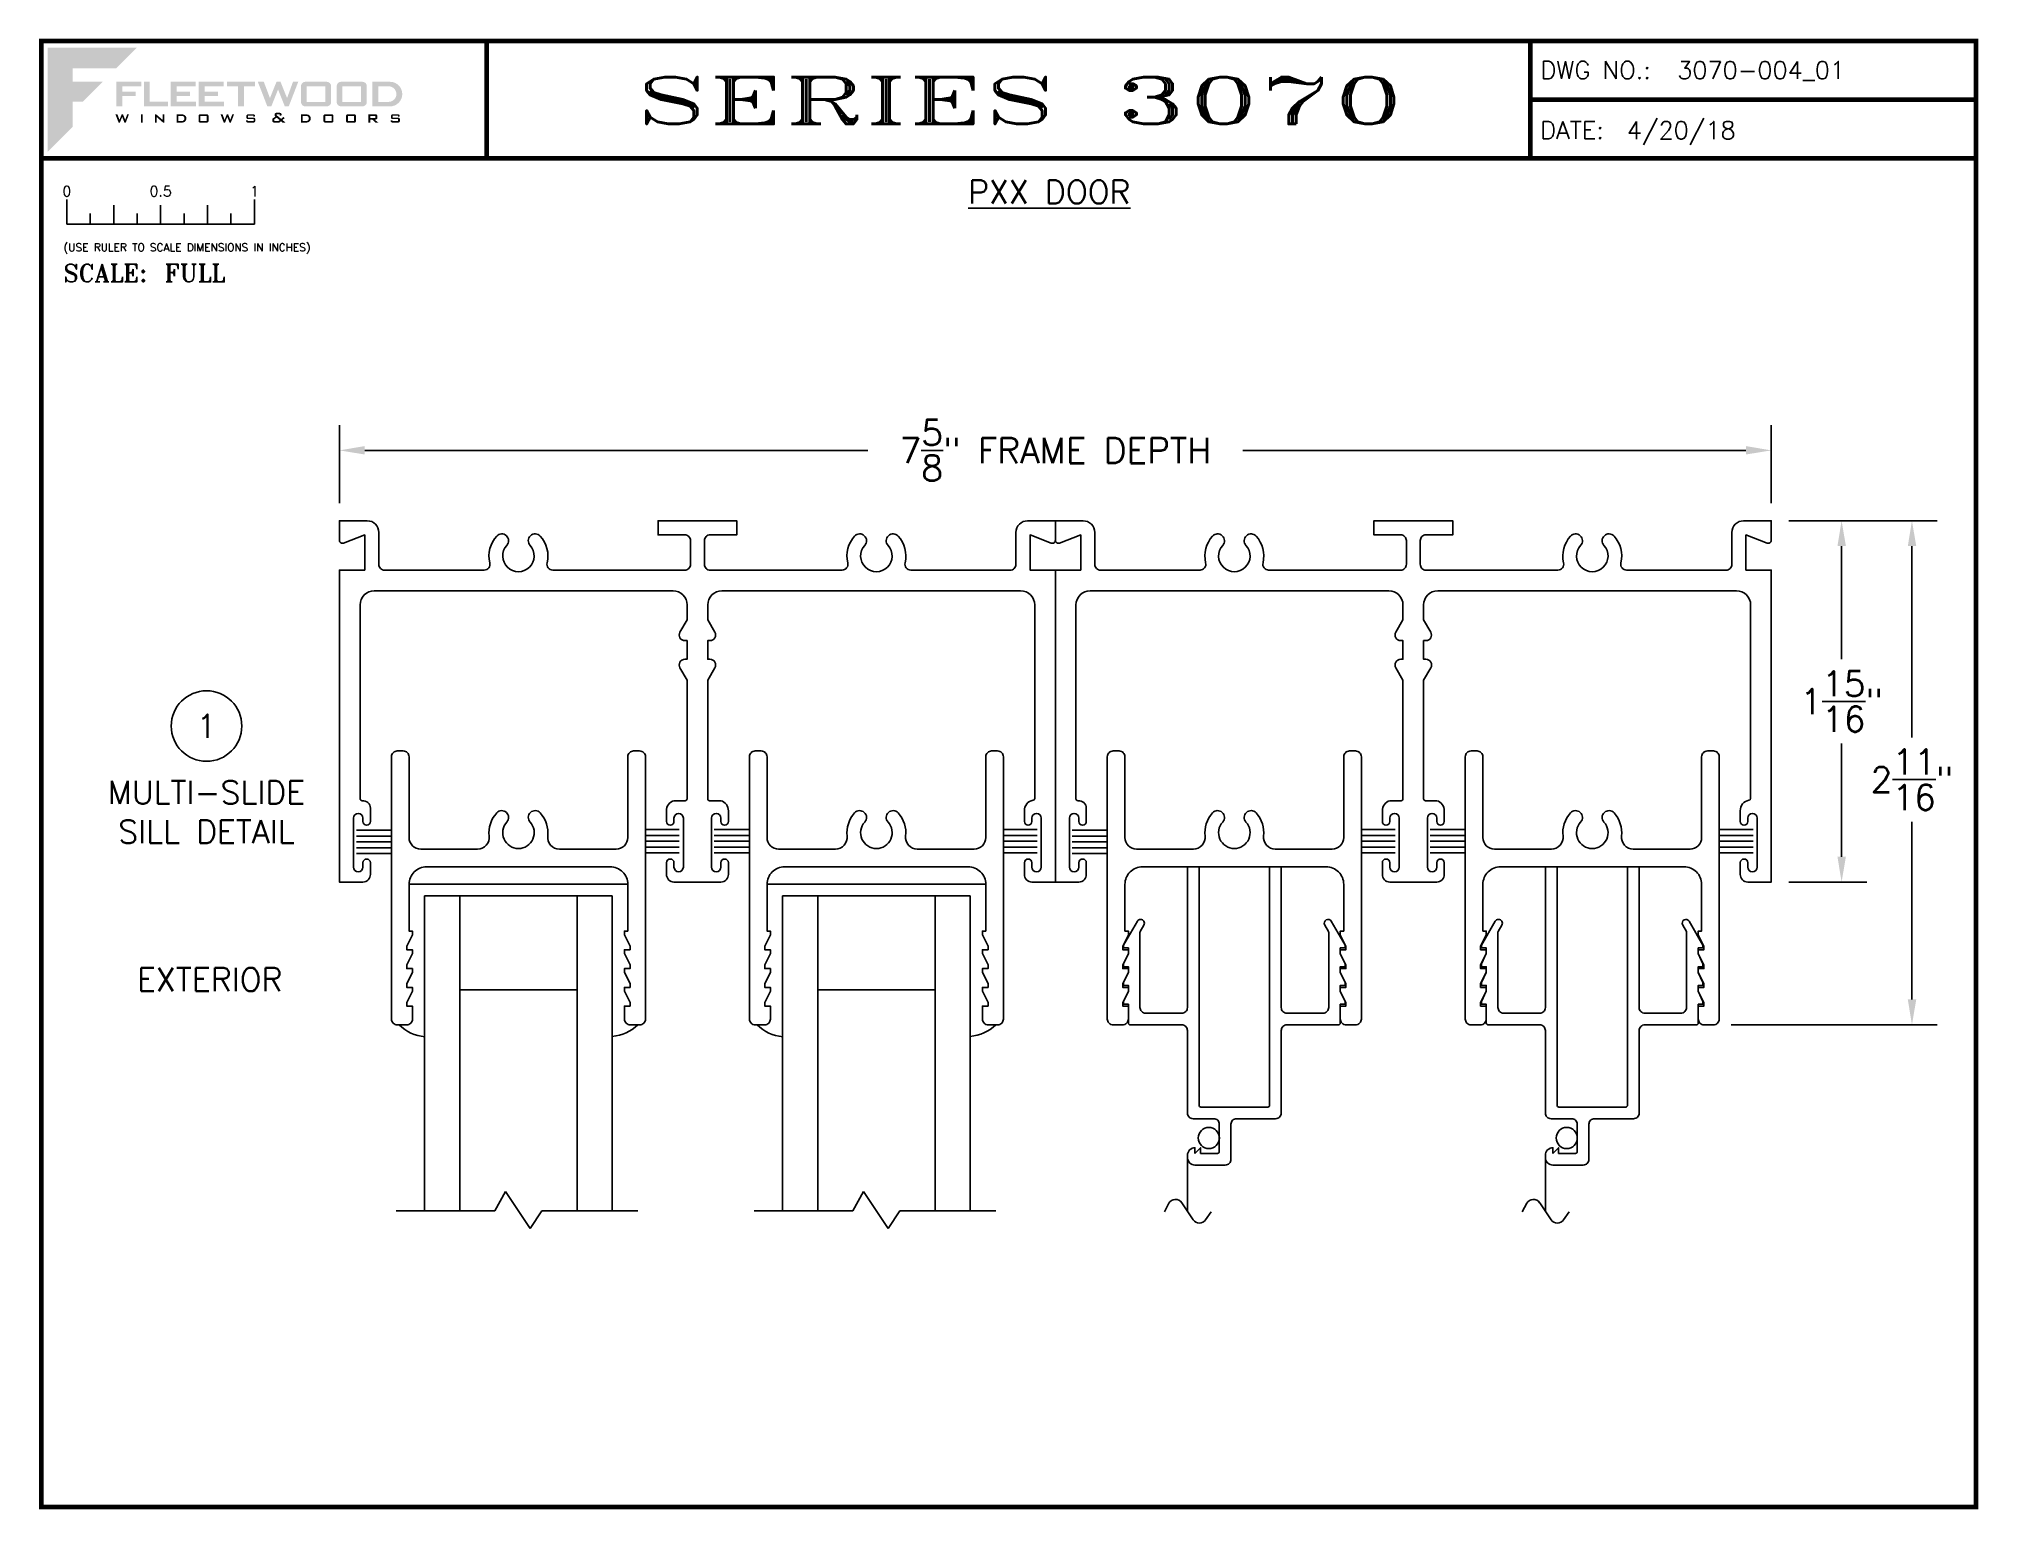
# Paper-space layout 'DETAIL 1' of a CAD drawing. Extents: x 0.1 to 10.5, y 0.1 to 7.9.
# The model-space entities are those that its viewports show. They can reach past a viewport. Long polylines and large blocks are cut down to what shows.
import ezdxf
from ezdxf.enums import TextEntityAlignment as Align

# ---------------------------------------------------------------- set-up
doc = ezdxf.new("R2010")
doc.units = 0
doc.header["$LTSCALE"] = 0.25
doc.header["$MEASUREMENT"] = 0
doc.layers.get('0').update_dxf_attribs({"linetype": 'CONTINUOUS'})
doc.layers.get('DEFPOINTS').update_dxf_attribs({"color": 1, "linetype": 'CONTINUOUS'})
for name, color, linetype in [('DIM', 7, 'CONTINUOUS'), ('FRAME', 1, 'CONTINUOUS'), ('GLASS-VINYL', 7, 'CONTINUOUS'), ('SASH', 5, 'CONTINUOUS'), ('SEAL', 7, 'CONTINUOUS'), ('TEXT', 7, 'CONTINUOUS'), ('TITLE_BLOCK', 7, 'CONTINUOUS')]:
    doc.layers.add(name, color=color, linetype=linetype)
doc.layers.add('VP', color=40, linetype='CONTINUOUS', plot=False)
doc.layers.get('VP').off()
doc.styles.add('ROMANS', font='romans')
doc.styles.add('ROMANT', font='romant')
doc.styles.add('SIMPLEX-094', font='simplex.shx', dxfattribs={"height": 0.094})
doc.styles.get("Standard").update_dxf_attribs({"font": 'simplex.shx'})
doc.dimstyles.new('FULL SCALE', dxfattribs={"dimscale": 0.75, "dimtxt": 0.18, "dimasz": 0.18, "dimexe": 0.18, "dimexo": 0.125, "dimgap": 0.09, "dimtad": 0, "dimtih": 1, "dimtoh": 1, "dimdec": 4, "dimzin": 0, "dimdsep": 46, "dimlunit": 4, "dimtxsty": 'Standard', "dimcen": 0.09, "dimadec": 0, "dimazin": 0, "dimtfac": 1, "dimtdec": 4, "dimtofl": 0, "dimtmove": 0, "dimatfit": 3, "dimfxl": 0, "dimtolj": 1, "dimtzin": 0, "dimarcsym": 0})

# ---------------------------------------------------------------- blocks, each defined once
blk = doc.blocks.new('*D40')
at = {"layer": 'DEFPOINTS', "color": 0}
for p in [(9.379, 5.35), (9.071, 2.663), (10.129, 2.663)]:
    blk.add_point(p, dxfattribs=at)
at = {"layer": 'TITLE_BLOCK', "color": 0, "lineweight": -2}
for p, q in [((9.473, 5.35), (10.264, 5.35)), ((10.129, 5.215), (10.129, 4.195)), ((10.129, 2.798), (10.129, 3.745)), ((9.165, 2.663), (10.264, 2.663))]:
    blk.add_line(p, q, dxfattribs=at)
at = {"layer": 'TITLE_BLOCK', "color": 0}
for points in [[(10.107, 5.215), (10.152, 5.215), (10.129, 5.35)], [(10.107, 2.798), (10.152, 2.798), (10.129, 2.663)]]:
    blk.add_solid(points, dxfattribs=at)
at = {"layer": 'TITLE_BLOCK', "color": 0, "insert": (10.129, 3.97), "char_height": 0.135, "attachment_point": 5}
blk.add_mtext('\\A1;2{\\H1.000000x;\\S11/16;}"', dxfattribs=at)
blk = doc.blocks.new('*D41')
at = {"layer": 'DEFPOINTS', "color": 0}
for p in [(9.379, 5.725), (1.747, 5.35), (9.379, 5.35)]:
    blk.add_point(p, dxfattribs=at)
at = {"layer": 'TITLE_BLOCK', "color": 0, "lineweight": -2}
for p, q in [((1.747, 5.444), (1.747, 5.86)), ((9.379, 5.444), (9.379, 5.86)), ((1.882, 5.725), (4.564, 5.725)), ((9.244, 5.725), (6.563, 5.725))]:
    blk.add_line(p, q, dxfattribs=at)
at = {"layer": 'TITLE_BLOCK', "color": 0}
for points in [[(1.882, 5.748), (1.882, 5.703), (1.747, 5.725)], [(9.244, 5.748), (9.244, 5.703), (9.379, 5.725)]]:
    blk.add_solid(points, dxfattribs=at)
at = {"layer": 'TITLE_BLOCK', "color": 0, "insert": (5.563, 5.725), "char_height": 0.135, "attachment_point": 5}
blk.add_mtext('\\A1;7{\\H1.000000x;\\S5/8;}" FRAME DEPTH', dxfattribs=at)
blk = doc.blocks.new('Fleetwood_Logo_6-10-15')
h = blk.add_hatch(color=154)
h.dxf.hatch_style = 1
h.paths.add_polyline_path([(0.2526, -0.0017), (0.0019, -0.0017), (0.0019, -0.2942), (0.0725, -0.2236), (0.0725, -0.1535), (0.1007, -0.1535), (0.1567, -0.0976), (0.0725, -0.0976), (0.0725, -0.0596), (0.1946, -0.0596)])
h = blk.add_hatch(color=251)
h.dxf.hatch_style = 1
h.paths.add_polyline_path([(0.2487, -0.1256), (0.2112, -0.1256), (0.2112, -0.1102), (0.2647, -0.1102), (0.2647, -0.0976), (0.1946, -0.0976), (0.1946, -0.1667), (0.2112, -0.1667), (0.2112, -0.1377), (0.2487, -0.1377)])
h = blk.add_hatch(color=251)
h.dxf.hatch_style = 1
h.paths.add_polyline_path([(0.2886, -0.0976), (0.272, -0.0976), (0.272, -0.1667), (0.3401, -0.1667), (0.3401, -0.1535), (0.2886, -0.1535)])
h = blk.add_hatch(color=251)
h.dxf.hatch_style = 1
h.paths.add_polyline_path([(0.4175, -0.0976), (0.3474, -0.0976), (0.3474, -0.1667), (0.4185, -0.1667), (0.4185, -0.1534), (0.364, -0.1534), (0.364, -0.1377), (0.4015, -0.1377), (0.4015, -0.1256), (0.364, -0.1256), (0.364, -0.1102), (0.4175, -0.1102)])
h = blk.add_hatch(color=251)
h.dxf.hatch_style = 1
h.paths.add_polyline_path([(0.4965, -0.0976), (0.4264, -0.0976), (0.4264, -0.1667), (0.4975, -0.1667), (0.4975, -0.1534), (0.443, -0.1534), (0.443, -0.1377), (0.4804, -0.1377), (0.4804, -0.1256), (0.443, -0.1256), (0.443, -0.1102), (0.4965, -0.1102)])
h = blk.add_hatch(color=251)
h.dxf.hatch_style = 1
h.paths.add_polyline_path([(0.5842, -0.0976), (0.5054, -0.0976), (0.5054, -0.1102), (0.5365, -0.1102), (0.5365, -0.1667), (0.5531, -0.1667), (0.5531, -0.1102), (0.5842, -0.1102)])
h = blk.add_hatch(color=251)
h.dxf.hatch_style = 1
h.paths.add_polyline_path([(0.6089, -0.0976), (0.5921, -0.0976), (0.6188, -0.1667), (0.63, -0.1667), (0.6489, -0.1192), (0.6679, -0.1667), (0.6789, -0.1667), (0.7056, -0.0976), (0.6908, -0.0976), (0.6742, -0.1433), (0.6558, -0.0976), (0.6446, -0.0976), (0.6261, -0.1433)])
h = blk.add_hatch(color=251)
h.dxf.hatch_style = 1
h.paths.add_polyline_path([(0.7853, -0.0976), (0.726, -0.0976, 0.414214), (0.7133, -0.1102), (0.7133, -0.154, 0.414214), (0.726, -0.1667), (0.7853, -0.1667, 0.414214), (0.798, -0.154), (0.798, -0.1102, 0.414214)])
h.paths.add_polyline_path([(0.7819, -0.1102), (0.7819, -0.154), (0.7294, -0.154), (0.7294, -0.1102)], flags=16)
h = blk.add_hatch(color=251)
h.dxf.hatch_style = 1
h.paths.add_polyline_path([(0.8856, -0.0976), (0.8262, -0.0976, 0.414214), (0.8136, -0.1102), (0.8136, -0.154, 0.414214), (0.8262, -0.1667), (0.8856, -0.1667, 0.414214), (0.8982, -0.154), (0.8982, -0.1102, 0.414214)])
h.paths.add_polyline_path([(0.8822, -0.1102), (0.8822, -0.154), (0.8296, -0.154), (0.8296, -0.1102)], flags=16)
h = blk.add_hatch(color=251)
h.dxf.hatch_style = 1
h.paths.add_polyline_path([(0.9632, -0.0976), (0.914, -0.0976), (0.914, -0.1667), (0.9632, -0.1667, 1)])
h.paths.add_polyline_path([(0.9301, -0.1102), (0.9593, -0.1102, -1), (0.9593, -0.154), (0.9301, -0.154)], flags=16)
h = blk.add_hatch(color=7)
h.dxf.hatch_style = 1
h.paths.add_polyline_path([(0.2301, -0.1891), (0.2251, -0.1891), (0.2196, -0.2043), (0.2134, -0.1891), (0.2097, -0.1891), (0.2035, -0.2043), (0.1978, -0.1891), (0.1922, -0.1891), (0.2011, -0.2121), (0.2048, -0.2121), (0.2112, -0.1963), (0.2175, -0.2121), (0.2212, -0.2121)])
h = blk.add_hatch(color=7)
h.dxf.hatch_style = 1
h.paths.add_polyline_path([(0.2691, -0.1891), (0.2637, -0.1891), (0.2637, -0.2118), (0.2637, -0.2121), (0.2691, -0.2121)])
h = blk.add_hatch(color=7)
h.dxf.hatch_style = 1
h.paths.add_polyline_path([(0.3077, -0.1964), (0.3259, -0.2121), (0.3298, -0.2121), (0.3298, -0.1891), (0.325, -0.1891), (0.325, -0.2047), (0.3067, -0.1891), (0.3029, -0.1891), (0.3029, -0.2121), (0.3077, -0.2121)])
h = blk.add_hatch(color=7)
h.dxf.hatch_style = 1
h.paths.add_polyline_path([(0.3801, -0.1891), (0.3637, -0.1891), (0.3637, -0.2121), (0.3801, -0.2121, 1)])
h.paths.add_polyline_path([(0.3691, -0.2079), (0.3691, -0.1933), (0.3788, -0.1933, -1), (0.3788, -0.2079)], flags=16)
h = blk.add_hatch(color=7)
h.dxf.hatch_style = 1
h.paths.add_polyline_path([(0.4537, -0.2079), (0.4537, -0.1933, 0.414214), (0.4495, -0.1891), (0.4297, -0.1891, 0.414214), (0.4255, -0.1933), (0.4255, -0.2079, 0.414214), (0.4297, -0.2121), (0.4495, -0.2121, 0.414214)])
h.paths.add_polyline_path([(0.4308, -0.2079), (0.4308, -0.1933), (0.4484, -0.1933), (0.4484, -0.2079)], flags=16)
h = blk.add_hatch(color=7)
h.dxf.hatch_style = 1
h.paths.add_polyline_path([(0.5253, -0.1891), (0.5203, -0.1891), (0.5148, -0.2043), (0.5087, -0.1891), (0.5049, -0.1891), (0.4988, -0.2043), (0.493, -0.1891), (0.4874, -0.1891), (0.4963, -0.2121), (0.5001, -0.2121), (0.5064, -0.1963), (0.5127, -0.2121), (0.5164, -0.2121)])
h = blk.add_hatch(color=7)
h.dxf.hatch_style = 1
h.paths.add_polyline_path([(0.5801, -0.1891), (0.5643, -0.1891, 0.414214), (0.56, -0.1933), (0.56, -0.1981, 0.414214), (0.5643, -0.2024), (0.58, -0.2024), (0.58, -0.2078), (0.5637, -0.2078), (0.5637, -0.2052), (0.5591, -0.2062), (0.5591, -0.2078, 0.414214), (0.5634, -0.2121), (0.5805, -0.2121, 0.414214), (0.5848, -0.2078), (0.5848, -0.2024, 0.414214), (0.5805, -0.1982), (0.5648, -0.1982), (0.5648, -0.193), (0.5798, -0.193), (0.5798, -0.1958), (0.5843, -0.1948), (0.5843, -0.1933, 0.414214)])
h = blk.add_hatch(color=7)
h.dxf.hatch_style = 1
h.paths.add_polyline_path([(0.645, -0.1913, -0.222262), (0.6447, -0.1906), (0.6447, -0.1892), (0.6535, -0.1892), (0.6535, -0.193), (0.6587, -0.1918), (0.6587, -0.189, 0.414214), (0.6544, -0.1847), (0.6437, -0.1847, 0.414214), (0.6394, -0.189), (0.6394, -0.1922, 0.222262), (0.6407, -0.1948), (0.6415, -0.1955), (0.6345, -0.1998, 0.260684), (0.6329, -0.2027), (0.6329, -0.2078, 0.414214), (0.6372, -0.2121), (0.6514, -0.2121, 0.17577), (0.6536, -0.2113), (0.657, -0.2085), (0.6614, -0.2121), (0.6699, -0.2121), (0.6613, -0.2049), (0.6676, -0.1997), (0.6637, -0.1964), (0.6574, -0.2017)])
h.paths.add_polyline_path([(0.6532, -0.2052), (0.6509, -0.2072, -0.17577), (0.6502, -0.2074), (0.6382, -0.2074), (0.6382, -0.2033, -0.260684), (0.6387, -0.2025), (0.6451, -0.1985)], flags=16)
h = blk.add_hatch(color=7)
h.dxf.hatch_style = 1
h.paths.add_polyline_path([(0.7294, -0.1891), (0.713, -0.1891), (0.713, -0.2121), (0.7294, -0.2121, 1)])
h.paths.add_polyline_path([(0.7184, -0.2079), (0.7184, -0.1933), (0.7281, -0.1933, -1), (0.7281, -0.2079)], flags=16)
h = blk.add_hatch(color=7)
h.dxf.hatch_style = 1
h.paths.add_polyline_path([(0.8045, -0.2079), (0.8045, -0.1933, 0.414214), (0.8003, -0.1891), (0.7805, -0.1891, 0.414214), (0.7763, -0.1933), (0.7763, -0.2079, 0.414214), (0.7805, -0.2121), (0.8003, -0.2121, 0.414214)])
h.paths.add_polyline_path([(0.7816, -0.2079), (0.7816, -0.1933), (0.7992, -0.1933), (0.7992, -0.2079)], flags=16)
h = blk.add_hatch(color=7)
h.dxf.hatch_style = 1
h.paths.add_polyline_path([(0.8678, -0.2079), (0.8678, -0.1933, 0.414214), (0.8636, -0.1891), (0.8438, -0.1891, 0.414214), (0.8396, -0.1933), (0.8396, -0.2079, 0.414214), (0.8438, -0.2121), (0.8636, -0.2121, 0.414214)])
h.paths.add_polyline_path([(0.8449, -0.2079), (0.8449, -0.1933), (0.8624, -0.1933), (0.8624, -0.2079)], flags=16)
h = blk.add_hatch(color=7)
h.dxf.hatch_style = 1
h.paths.add_polyline_path([(0.9277, -0.1993), (0.9277, -0.1933, 0.414214), (0.9235, -0.1891), (0.9028, -0.1891), (0.9028, -0.2121), (0.9082, -0.2121), (0.9082, -0.2035), (0.9131, -0.2035), (0.9224, -0.2121), (0.9303, -0.2121), (0.9197, -0.2035), (0.9235, -0.2035, 0.414214)])
h.paths.add_polyline_path([(0.9082, -0.1993), (0.9082, -0.1933), (0.9214, -0.1933, -0.414214), (0.9224, -0.1943), (0.9224, -0.1983, -0.414214), (0.9214, -0.1993)], flags=16)
h = blk.add_hatch(color=7)
h.dxf.hatch_style = 1
h.paths.add_polyline_path([(0.9867, -0.1982), (0.971, -0.1982), (0.971, -0.193), (0.9859, -0.193), (0.9859, -0.1958), (0.9905, -0.1948), (0.9905, -0.1933, 0.414214), (0.9863, -0.1891), (0.9705, -0.1891, 0.414214), (0.9662, -0.1933), (0.9662, -0.1981, 0.414214), (0.9705, -0.2024), (0.9862, -0.2024), (0.9862, -0.2078), (0.9699, -0.2078), (0.9699, -0.2052), (0.9653, -0.2062), (0.9653, -0.2078, 0.414214), (0.9696, -0.2121), (0.9867, -0.2121, 0.414214), (0.991, -0.2078), (0.991, -0.2024, 0.414214)])
blk = doc.blocks.new('A-SIZE_L')
for p, q in [((8.095, 7.907), (8.095, 7.282)), ((8.095, 7.594), (10.47, 7.594)), ((0.157, 7.282), (10.47, 7.282))]:
    blk.add_line(p, q)
at = {"const_width": 0.025}
for points in [[(0.157, 7.907), (10.47, 7.907), (10.47, 0.093), (0.157, 0.093), (0.157, 7.907)], [(2.532, 7.907), (2.532, 7.282)], [(8.095, 7.907), (8.095, 7.282)], [(8.095, 7.594), (10.47, 7.594)], [(0.157, 7.282), (10.47, 7.282)]]:
    blk.add_lwpolyline(points, dxfattribs=at)
at = {"xscale": 1.898091133004928, "yscale": 1.898091133004928, "zscale": 1.898091133004928}
blk.add_blockref('Fleetwood_Logo_6-10-15', (0.188, 7.875), dxfattribs=at)
for s, style, p in [('DWG NO.:', 'SIMPLEX-094', (8.149, 7.705)), ('DATE:', 'SIMPLEX-094', (8.148, 7.385)), ('SCALE:', 'ROMANT', (0.276, 6.623))]:
    blk.add_text(s, height=0.094, dxfattribs=dict(style=style)).set_placement(p)
for tag, p, style in [('DWG_NO', (8.878, 7.705), 'SIMPLEX-094'), ('DATE', (8.609, 7.385), 'SIMPLEX-094'), ('SCALE', (0.814, 6.623), 'ROMANT')]:
    blk.add_attdef(tag, p, '', height=0.094, dxfattribs=dict(style=style))
for tag, height, style, width, p, p2 in [('DWG_NO', 0.094, 'SIMPLEX-094', 2.60233, (8.876, 7.704), (10.367, 7.704)), ('PRODUCT', 0.25, 'ROMANT', 2.260212, (3.282, 7.465), (7.345, 7.465))]:
    blk.add_attdef(tag, text='', height=height, dxfattribs=dict(style=style, width=width)).set_placement(p, p2, align=Align.FIT)
blk = doc.blocks.new('Full')
for p, q in [((0.137, -0.219), (0.137, -0.35)), ((0.262, -0.294), (0.262, -0.35)), ((0.387, -0.249), (0.387, -0.35)), ((0.512, -0.294), (0.512, -0.35)), ((0.637, -0.249), (0.637, -0.35)), ((0.762, -0.294), (0.762, -0.35)), ((0.887, -0.249), (0.887, -0.35)), ((1.012, -0.294), (1.012, -0.35)), ((1.137, -0.219), (1.137, -0.35)), ((0.137, -0.35), (1.137, -0.35))]:
    blk.add_line(p, q)
for s, p in [('0', (0.137, -0.219)), ('0.5', (0.637, -0.219)), ('1', (1.137, -0.219))]:
    blk.add_text(s, height=0.055).set_placement(p, align=Align.BOTTOM_CENTER)
at = {"style": 'ROMANS'}
blk.add_text('(USE RULER TO SCALE DIMENSIONS IN INCHES)', height=0.04115, dxfattribs=at).set_placement((0.12, -0.495))
blk = doc.blocks.new('*D75')
at = {"layer": 'DEFPOINTS', "color": 0}
for p in [(9.379, 5.35), (9.379, 3.424), (9.754, 3.424)]:
    blk.add_point(p, dxfattribs=at)
at = {"layer": 'TITLE_BLOCK', "color": 0, "lineweight": -2}
for p, q in [((9.473, 5.35), (9.889, 5.35)), ((9.754, 5.215), (9.754, 4.612)), ((9.754, 3.559), (9.754, 4.162)), ((9.473, 3.424), (9.889, 3.424))]:
    blk.add_line(p, q, dxfattribs=at)
at = {"layer": 'TITLE_BLOCK', "color": 0}
for points in [[(9.732, 5.215), (9.777, 5.215), (9.754, 5.35)], [(9.732, 3.559), (9.777, 3.559), (9.754, 3.424)]]:
    blk.add_solid(points, dxfattribs=at)
at = {"layer": 'TITLE_BLOCK', "color": 0, "insert": (9.754, 4.387), "char_height": 0.135, "attachment_point": 5}
blk.add_mtext('\\A1;1{\\H1.000000x;\\S15/16;}"', dxfattribs=at)
blk = doc.blocks.new('3004 STD TOP-RAIL')
at = {"color": 5}
blk.add_lwpolyline([(-0.116, 0.106), (-0.116, 0.106, 0.216769), (-0.156, -0.018, -0.448133), (-0.218, -0.087), (-0.521, -0.087, -0.414214), (-0.583, -0.025), (-0.583, 0.405, 0.414214), (-0.614, 0.436), (-0.646, 0.436, 0.414214), (-0.677, 0.405), (-0.677, -0.993, 0.414214), (-0.646, -1.024), (-0.596, -1.024, 0.414214), (-0.565, -0.993), (-0.565, -0.924), (-0.595, -0.924), (-0.595, -0.904), (-0.565, -0.844), (-0.565, -0.824), (-0.595, -0.824), (-0.595, -0.804), (-0.565, -0.744), (-0.565, -0.724), (-0.595, -0.724), (-0.595, -0.704), (-0.565, -0.644), (-0.565, -0.624), (-0.595, -0.624), (-0.595, -0.604), (-0.565, -0.544), (-0.565, -0.524), (-0.583, -0.524), (-0.583, -0.275, -0.414214), (-0.489, -0.181), (0, -0.181), (0.489, -0.181, -0.414214), (0.583, -0.275), (0.583, -0.524), (0.565, -0.524), (0.565, -0.544), (0.595, -0.604), (0.595, -0.624), (0.565, -0.624), (0.565, -0.644), (0.595, -0.704), (0.595, -0.724), (0.565, -0.724), (0.565, -0.744), (0.595, -0.804), (0.595, -0.824), (0.565, -0.824), (0.565, -0.844), (0.595, -0.904), (0.595, -0.924), (0.565, -0.924), (0.565, -0.993, 0.414214), (0.596, -1.024), (0.646, -1.024, 0.414214), (0.677, -0.993), (0.677, 0.405, 0.414214), (0.646, 0.436), (0.614, 0.436, 0.414214), (0.583, 0.405), (0.583, -0.025, -0.414214), (0.521, -0.087), (0.218, -0.087, -0.448133), (0.156, -0.018, 0.216769), (0.116, 0.106, 0.999998), (0.062, 0.057, -0.651692), (0, -0.084, -0.651692), (-0.062, 0.057, 0.999998), (-0.116, 0.106), (-0.116, 0.106)], format="xyb", dxfattribs=at)
blk = doc.blocks.new('2-track head')
blk.add_lwpolyline([(1.983, -0.752), (1.983, -0.491, -1), (2.033, -0.491), (2.033, -0.509, 1), (2.073, -0.509), (2.073, -0.452, 0.348676), (2.033, -0.398), (1.973, -0.398, -0.414214), (1.963, -0.388), (1.963, 0.245), (2.001, 0.31, 0.57735), (1.975, 0.356), (1.963, 0.356), (1.963, 0.455), (1.975, 0.455, 0.57735), (2.001, 0.5), (1.963, 0.566), (1.963, 0.646, -0.414214), (2.038, 0.721), (3.631, 0.721, -0.414214), (3.706, 0.646), (3.706, -0.386, -0.373445), (3.697, -0.396, 0.383001), (3.651, -0.452), (3.651, -0.509, 1), (3.691, -0.509), (3.691, -0.491, -1), (3.741, -0.491), (3.741, -0.752, -1), (3.691, -0.752), (3.691, -0.729, 1), (3.651, -0.729), (3.651, -0.791, 0.414214), (3.691, -0.832), (3.816, -0.832), (3.816, 0.831), (3.681, 0.831), (3.681, 1.019), (3.794, 0.975, 0.528549), (3.816, 0.99), (3.816, 1.094), (3.668, 1.094, 0.414214), (3.606, 1.032), (3.606, 0.862, -0.414214), (3.575, 0.831), (3.045, 0.831, -0.485225), (3.015, 0.87, 0.248879), (2.978, 1.012, 1), (2.924, 0.963, -2.265582), (2.8, 0.963, 1), (2.746, 1.012, 0.248879), (2.709, 0.87, -0.485225), (2.679, 0.831), (1.976, 0.831, -0.414214), (1.945, 0.862), (1.945, 0.988, -0.414214), (1.976, 1.019), (2.118, 1.019), (2.118, 1.094), (1.698, 1.094), (1.698, 1.019), (1.84, 1.019, -0.414214), (1.871, 0.988), (1.871, 0.862, -0.414214), (1.84, 0.831), (1.137, 0.831, -0.485225), (1.107, 0.87, 0.248879), (1.07, 1.012, 1), (1.016, 0.963, -2.265582), (0.892, 0.963, 1), (0.838, 1.012, 0.248879), (0.801, 0.87, -0.485225), (0.771, 0.831), (0.241, 0.831, -0.414214), (0.21, 0.862), (0.21, 1.032, 0.414214), (0.148, 1.094), (0, 1.094), (0, 0.99, 0.528549), (0.022, 0.975), (0.135, 1.019), (0.135, 0.831), (0, 0.831), (0, -0.832), (0.125, -0.832, 0.414214), (0.165, -0.791), (0.165, -0.729, 1), (0.125, -0.729), (0.125, -0.752, -1), (0.075, -0.752), (0.075, -0.491, -1), (0.125, -0.491), (0.125, -0.509, 1), (0.165, -0.509), (0.165, -0.438, 0.443866), (0.121, -0.398, -0.443866), (0.11, -0.388), (0.11, 0.646, -0.414214), (0.185, 0.721), (1.778, 0.721, -0.414214), (1.853, 0.646), (1.853, 0.566), (1.815, 0.5, 0.57735), (1.841, 0.455), (1.853, 0.455), (1.853, 0.356), (1.841, 0.356, 0.57735), (1.815, 0.31), (1.853, 0.245), (1.853, -0.388, -0.414214), (1.843, -0.398), (1.783, -0.398, 0.348676), (1.743, -0.452), (1.743, -0.509, 1), (1.783, -0.509), (1.783, -0.491, -1), (1.833, -0.491), (1.833, -0.752, -1), (1.783, -0.752), (1.783, -0.729, 1), (1.743, -0.729), (1.743, -0.791, 0.414214), (1.783, -0.832), (1.908, -0.832), (2.033, -0.832, 0.414214), (2.073, -0.791), (2.073, -0.729, 1), (2.033, -0.729), (2.033, -0.752, -1)], format="xyb", close=True)
blk = doc.blocks.new('3766 SCREEN ADAPTER')
blk.add_line((0.25, 1.836), (0.25, 1.544))
blk.add_lwpolyline([(0.21, 1.528), (0.18, 1.498), (0.18, 1.528), (0.09, 1.528, 0.414214), (0.08, 1.518), (0.08, 1.373, 0.414214), (0.11, 1.343), (0.22, 1.343, -0.414214), (0.25, 1.313), (0.25, 0.873, 0.414214), (0.28, 0.843), (0.555, 0.843, -0.414214), (0.565, 0.833), (0.565, 0.733), (0.59, 0.733), (0.59, 0.718), (0.565, 0.663), (0.565, 0.633), (0.59, 0.633), (0.59, 0.618), (0.565, 0.563), (0.565, 0.533), (0.59, 0.533), (0.59, 0.518), (0.565, 0.463), (0.565, 0.433), (0.59, 0.433), (0.59, 0.418), (0.517, 0.291, -1), (0.482, 0.311), (0.502, 0.345, 0.131652), (0.503, 0.35), (0.503, 0.75, 0.414214), (0.472, 0.781), (0.28, 0.781, 0.414214), (0.25, 0.751), (0.25, 0), (0.188, 0), (0.188, 1.271, 0.414214), (0.178, 1.281), (-0.178, 1.281, 0.414214), (-0.188, 1.271), (-0.188, 0), (-0.25, 0), (-0.25, 0.751, 0.414214), (-0.28, 0.781), (-0.472, 0.781, 0.414214), (-0.503, 0.75), (-0.503, 0.35, 0.131652), (-0.502, 0.345), (-0.482, 0.311, -1), (-0.517, 0.291), (-0.59, 0.418), (-0.59, 0.433), (-0.565, 0.433), (-0.565, 0.463), (-0.59, 0.518), (-0.59, 0.533), (-0.565, 0.533), (-0.565, 0.563), (-0.59, 0.618), (-0.59, 0.633), (-0.565, 0.633), (-0.565, 0.663), (-0.59, 0.718), (-0.59, 0.733), (-0.565, 0.733), (-0.565, 0.833, -0.414214), (-0.555, 0.843), (-0.28, 0.843, 0.414214), (-0.25, 0.873), (-0.25, 1.313, -0.414214), (-0.22, 1.343), (-0.012, 1.343, 0.414214), (0.018, 1.373), (0.018, 1.56, -0.414214), (0.048, 1.59), (0.21, 1.59, -0.414214), (0.25, 1.55), (0.25, 1.538, -0.414214), (0.21, 1.498)], format="xyb", close=True)
blk.add_circle((0.136, 1.446), 0.0563)

msp = doc.modelspace()

# ---------------------------------------------------------------- linework, layer by layer
at = {"layer": 'GLASS-VINYL'}
for p, q in [((-2.178, 17.29), (-3.344, 17.29)), ((-0.27, 17.29), (-1.436, 17.29)), ((-3.261, 15.548), (-3.261, 17.227)), ((-2.261, 17.227), (-3.261, 17.227)), ((-3.073, 15.548), (-3.073, 17.227)), ((-2.448, 15.548), (-2.448, 17.227)), ((-2.261, 15.548), (-2.261, 17.227)), ((-1.353, 15.548), (-1.353, 17.227)), ((-0.353, 17.227), (-1.353, 17.227)), ((-1.165, 15.548), (-1.165, 17.227)), ((-0.54, 15.548), (-0.54, 17.227)), ((-0.353, 15.548), (-0.353, 17.227)), ((-2.448, 16.727), (-3.073, 16.727)), ((-0.54, 16.727), (-1.165, 16.727)), ((-2.886, 15.548), (-2.83, 15.652)), ((-2.83, 15.652), (-2.699, 15.455)), ((-0.978, 15.548), (-0.922, 15.652)), ((-0.922, 15.652), (-0.791, 15.455)), ((-2.886, 15.548), (-3.412, 15.548)), ((-2.699, 15.455), (-2.636, 15.548)), ((-2.125, 15.548), (-2.636, 15.548)), ((-0.978, 15.548), (-1.504, 15.548)), ((-0.791, 15.455), (-0.728, 15.548)), ((-0.217, 15.548), (-0.728, 15.548)), ((-2.886, 15.251), (-2.83, 15.355)), ((-2.83, 15.355), (-2.699, 15.158)), ((-0.978, 15.251), (-0.922, 15.355)), ((-0.922, 15.355), (-0.791, 15.158))]:
    msp.add_line(p, q, dxfattribs=at)
for centre, start, end in [((-3.242, 16.694), 224.9356, 265.1823), ((-2.277, 16.696), 274.2808, 314.2526), ((-1.334, 16.694), 224.9356, 265.1823), ((-0.369, 16.696), 274.2808, 314.2526)]:
    msp.add_arc(centre, 0.218, start, end, dxfattribs=at)
at = {"layer": 'SASH'}
for p, q in [((0.682, 15.544), (0.706, 15.589)), ((0.775, 15.592), (0.836, 15.501)), ((0.902, 15.5), (0.932, 15.544)), ((2.59, 15.544), (2.614, 15.589)), ((2.683, 15.592), (2.744, 15.501)), ((2.81, 15.5), (2.84, 15.544))]:
    msp.add_line(p, q, dxfattribs=at)
for centre, start, end in [((0.741, 15.57), 33.588, 151.8406), ((2.649, 15.57), 33.588, 151.8406), ((0.869, 15.523), 213.588, 325.3881), ((2.777, 15.523), 213.588, 325.3881)]:
    msp.add_arc(centre, 0.04, start, end, dxfattribs=at)
at = {"layer": 'SEAL'}
for p, q in [((-3.625, 17.577), (-3.436, 17.577)), ((-1.904, 17.581), (-2.084, 17.581)), ((-1.717, 17.581), (-1.53, 17.581)), ((0.004, 17.581), (-0.176, 17.581)), ((0.191, 17.577), (0.38, 17.577)), ((1.912, 17.581), (1.732, 17.581)), ((2.099, 17.581), (2.286, 17.581)), ((3.82, 17.581), (3.64, 17.581)), ((-3.625, 17.546), (-3.436, 17.546)), ((-3.625, 17.515), (-3.436, 17.515)), ((-3.625, 17.484), (-3.436, 17.484)), ((-1.904, 17.55), (-2.084, 17.55)), ((-1.904, 17.519), (-2.084, 17.519)), ((-1.904, 17.488), (-2.084, 17.488)), ((-1.717, 17.55), (-1.53, 17.55)), ((-1.717, 17.519), (-1.53, 17.519)), ((-1.717, 17.488), (-1.53, 17.488)), ((0.004, 17.55), (-0.176, 17.55)), ((0.004, 17.519), (-0.176, 17.519)), ((0.004, 17.488), (-0.176, 17.488)), ((0.191, 17.546), (0.38, 17.546)), ((0.191, 17.515), (0.38, 17.515)), ((0.191, 17.484), (0.38, 17.484)), ((1.912, 17.55), (1.732, 17.55)), ((1.912, 17.519), (1.732, 17.519)), ((1.912, 17.488), (1.732, 17.488)), ((2.099, 17.55), (2.286, 17.55)), ((2.099, 17.519), (2.286, 17.519)), ((2.099, 17.488), (2.286, 17.488)), ((3.82, 17.55), (3.64, 17.55)), ((3.82, 17.519), (3.64, 17.519)), ((3.82, 17.488), (3.64, 17.488)), ((-3.625, 17.453), (-3.436, 17.453)), ((-1.904, 17.457), (-2.084, 17.457)), ((-1.717, 17.457), (-1.53, 17.457)), ((0.004, 17.457), (-0.176, 17.457)), ((0.191, 17.453), (0.38, 17.453)), ((1.912, 17.457), (1.732, 17.457)), ((2.099, 17.457), (2.286, 17.457)), ((3.82, 17.457), (3.64, 17.457))]:
    msp.add_line(p, q, dxfattribs=at)

# ---------------------------------------------------------------- block references
for p in [(-2.761, 17.564), (-0.853, 17.564), (1.055, 17.564), (2.963, 17.564)]:
    msp.add_blockref('3004 STD TOP-RAIL', p)
at = {"layer": 'FRAME'}
for p in [(-3.715, 18.133), (0.101, 18.133)]:
    msp.add_blockref('2-track head', p, dxfattribs=at)
at = {"layer": 'SASH', "rotation": 180}
for p in [(1.055, 17.383), (2.963, 17.383)]:
    msp.add_blockref('3766 SCREEN ADAPTER', p, dxfattribs=at)

psp = doc.layouts.new('DETAIL 1')

# ---------------------------------------------------------------- linework, layer by layer
at = {"layer": 'TEXT'}
psp.add_circle((1.03837, 4.2556), 0.188, dxfattribs=at)

# ---------------------------------------------------------------- block references
at = {"layer": 'DIM'}
ref = psp.add_blockref('A-SIZE_L', (0, 0), dxfattribs=at)
ref.add_attrib('DATE', '4/20/18', (8.60916, 7.38469), dxfattribs={"layer": '0', "height": 0.094, "style": 'SIMPLEX-094'})
ref.add_attrib('SCALE', 'FULL', (0.81442, 6.62314), dxfattribs={"layer": '0', "height": 0.094, "style": 'ROMANT'})
ref.add_attrib('PRODUCT', 'SERIES 3070', dxfattribs={"layer": '0', "height": 0.25, "style": 'ROMANT', "width": 1.609456}).set_placement((3.32575, 7.46527), (7.42603, 7.46527), align=Align.FIT)
ref.add_attrib('DWG_NO', '3070-004_01', (8.87809, 7.70479), dxfattribs={"layer": '0', "height": 0.094, "style": 'SIMPLEX-094'})
psp.add_blockref('Full', (0.15675, 7.2815), dxfattribs=at)

# ---------------------------------------------------------------- texts
at = {"layer": 'TEXT'}
psp.add_text('1', height=0.124, dxfattribs=at).set_placement((1.03837, 4.2556), align=Align.MIDDLE_CENTER)
for s, p in [('MULTI-SLIDE', (1.03837, 3.8401)), ('SILL DETAIL', (1.03837, 3.63051))]:
    psp.add_text(s, height=0.124, dxfattribs=at).set_placement(p, align=Align.CENTER)
at = {"layer": 'TEXT', "char_height": 0.124, "width": 1.2194, "attachment_point": 5}
for s, insert in [('{\\LPXX DOOR}', (5.53089, 7.1027)), ('EXTERIOR', (1.05582, 2.90466))]:
    psp.add_mtext(s, dxfattribs=dict(at, insert=insert))

# ---------------------------------------------------------------- dimensions: what is measured, and where the dimension line sits
at = {"layer": 'TITLE_BLOCK'}
dim = psp.add_linear_dim(base=(9.37925, 5.7251), p1=(1.74725, 5.3501), p2=(9.37925, 5.3501), text='<> FRAME DEPTH', dimstyle='FULL SCALE', dxfattribs=at)
dim.commit()
dim.dimension.update_dxf_attribs({"geometry": '*D41', "text_midpoint": (5.56325, 5.7251)})
dim = psp.add_linear_dim(base=(10.12925, 2.6626), p1=(9.37925, 5.3501), p2=(9.07125, 2.6626), angle=90, dimstyle='FULL SCALE', dxfattribs=at)
dim.commit()
dim.dimension.update_dxf_attribs({"geometry": '*D40', "text_midpoint": (10.12925, 3.9696), "dimtype": 160})
dim = psp.add_linear_dim(base=(9.75425, 3.4241), p1=(9.37925, 5.3501), p2=(9.37925, 3.4241), angle=90, dimstyle='FULL SCALE', dxfattribs=at)
dim.commit()
dim.dimension.update_dxf_attribs({"geometry": '*D75', "text_midpoint": (9.75425, 4.3871)})

# ---------------------------------------------------------------- viewports
at = {"layer": 'VP'}
psp.add_viewport(center=(5.4663, 3.5728), size=(8.1379, 4.1210256), view_center_point=(0.00425, 17.45003), view_height=4.1210256, dxfattribs=at)

doc.saveas('drawing.dxf')
